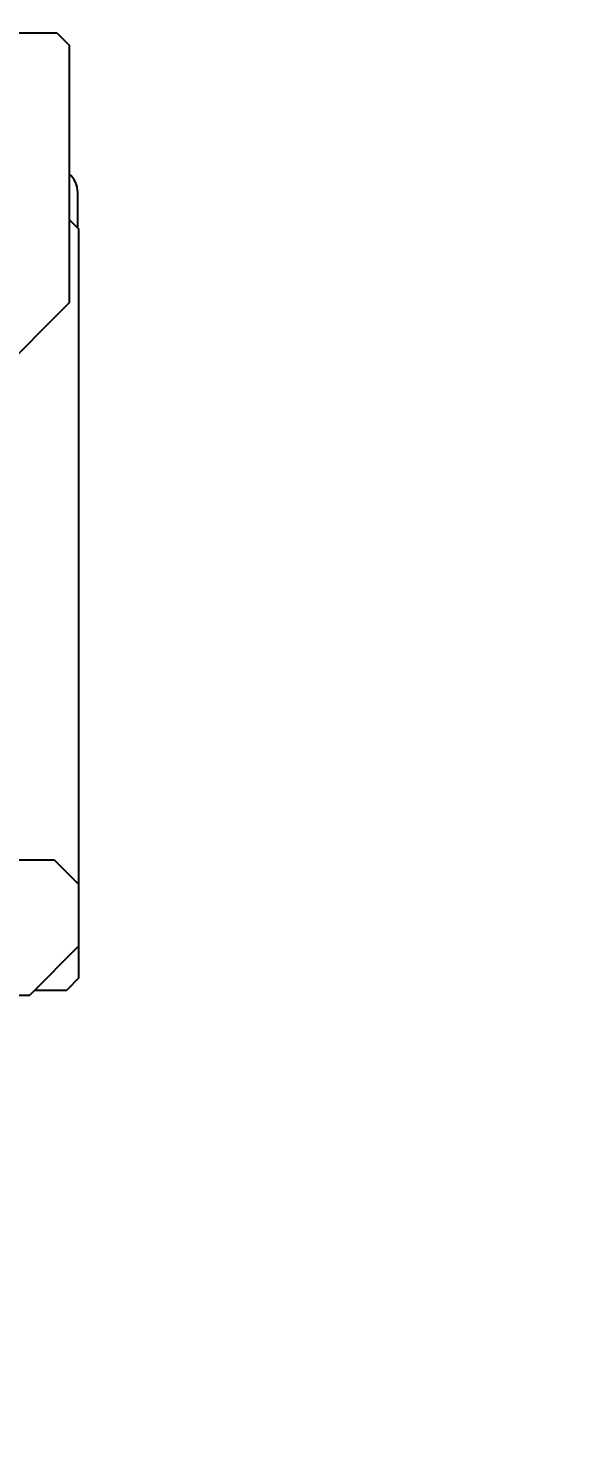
# Model space of a CAD drawing. Header units: millimetres. Extents: x 3615 to 23385, y 1892 to 17185.
# Drawn here: x 15321 to 15547, y 14545 to 15116 of the extents above; entities that cross this region are included whole.
import ezdxf

# ---------------------------------------------------------------- set-up
doc = ezdxf.new("R2010")
doc.units = ezdxf.units.MM
doc.header["$MEASUREMENT"] = 0
doc.layers.add('CONT_35', color=2, linetype='Continuous')
doc.layers.add('DIM_35', color=7, linetype='Continuous')
doc.styles.add('ARIAL-N', font='ARIALN.TTF')
doc.dimstyles.new('KONE_30', dxfattribs={"dimscale": 30, "dimtxt": 3.5, "dimasz": 2.5, "dimexe": 1, "dimexo": 1, "dimgap": 1.5, "dimtad": 1, "dimdec": 0, "dimzin": 0, "dimdsep": 46, "dimtxsty": 'ARIAL-N', "dimcen": 0, "dimclrd": 256, "dimclre": 256, "dimclrt": 256, "dimadec": 1, "dimazin": 3, "dimtfac": 1, "dimtdec": 0, "dimtmove": 0, "dimatfit": 0, "dimfxl": 1, "dimtfill": 1, "dimtolj": 1, "dimtzin": 0, "dimarcsym": 0})

# ---------------------------------------------------------------- blocks, each defined once
blk = doc.blocks.new('M004650412_PL1_Shaft_OSGPositionSectionView')
at = {"layer": 'CONT_35'}
for p, q in [((311, 5740), (384, 5740)), ((384, 5740), (389, 5735)), ((389, 5735), (389, 5630)), ((392.5, 5660.5), (392.5, 5675)), ((389, 5664), (393, 5660)), ((393, 5355), (393, 5660)), ((389, 5630), (351, 5592)), ((383, 5403), (129, 5403)), ((383, 5403), (393, 5393)), ((393, 5368), (373, 5348)), ((393, 5355), (388, 5350)), ((375, 5350), (388, 5350)), ((139, 5348), (373, 5348))]:
    blk.add_line(p, q, dxfattribs=at)
blk.add_arc((382.5, 5675), 10, 0, 48.9644, dxfattribs=at)
blk = doc.blocks.new('*D100')
at = {"layer": 'Defpoints', "color": 0, "transparency": 16777216}
for p in [(14948.99, 15569.28), (16188.99, 11249.28), (16588.99, 11249.28)]:
    blk.add_point(p, dxfattribs=at)
at = {"layer": 'DIM_35', "lineweight": -2, "transparency": 16777216}
for p, q in [((14978.99, 15569.28), (16618.99, 15569.28)), ((16588.99, 15494.28), (16588.99, 11324.28)), ((16218.99, 11249.28), (16618.99, 11249.28))]:
    blk.add_line(p, q, dxfattribs=at)
at = {"layer": 'DIM_35', "transparency": 16777216}
for points in [[(16576.49, 15494.28), (16601.49, 15494.28), (16588.99, 15569.28)], [(16576.49, 11324.28), (16601.49, 11324.28), (16588.99, 11249.28)]]:
    blk.add_solid(points, dxfattribs=at)
at = {"layer": 'DIM_35', "transparency": 16777216, "insert": (16490.38, 13409.28), "char_height": 105, "attachment_point": 5, "rotation": 90, "style": 'ARIAL-N', "bg_fill": 3, "box_fill_scale": 1.25, "bg_fill_color": 256, "bg_fill_true_color": 13158600, "bg_fill_transparency": 0}
blk.add_mtext('\\A1;4320', dxfattribs=at)

msp = doc.modelspace()

# ---------------------------------------------------------------- block references
msp.add_blockref('M004650412_PL1_Shaft_OSGPositionSectionView', (14948.99, 9374.28))

# ---------------------------------------------------------------- next in the draw order: dimensions: what is measured, and where the dimension line sits
at = {"layer": 'DIM_35'}
dim = msp.add_linear_dim(base=(16588.99, 11249.28), p1=(14948.99, 15569.28), p2=(16188.99, 11249.28), angle=90, dimstyle='KONE_30', dxfattribs=at)
dim.commit()
dim.dimension.update_dxf_attribs({"geometry": '*D100', "text_midpoint": (16490.38, 13409.28)})

doc.saveas('drawing.dxf')
